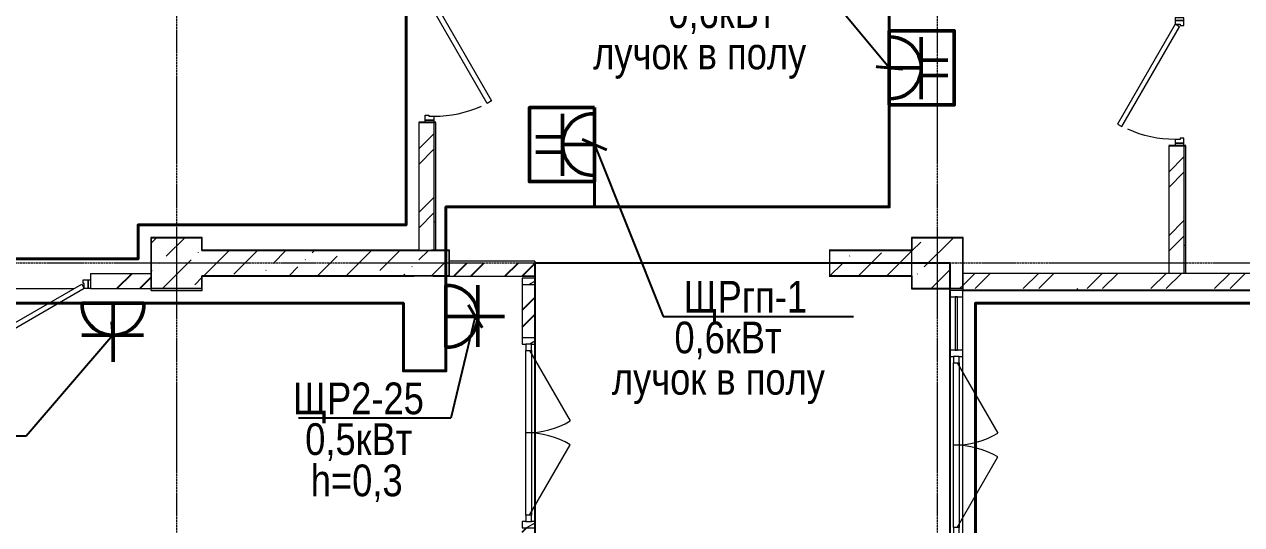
# Model space of a CAD drawing. Header units: metres. Extents: x -187 to 138813, y -64870 to 49448.
# Drawn here: x 70863 to 80463, y -49349 to -45400 of the extents above; entities that cross this region are included whole.
import ezdxf

# ---------------------------------------------------------------- set-up
doc = ezdxf.new("R2010")
doc.units = ezdxf.units.M
doc.linetypes.add('ADSK_Линия сетки', pattern=[21, 12, -3, 3, -3])
for name, color, linetype, lineweight in [('A-DETL-MBND', 7, 'Continuous', 5), ('A-DOOR', 7, 'Continuous', 5), ('A-DOOR-FRAM', 7, 'Continuous', 13), ('A-FLOR', 7, 'Continuous', 5), ('A-GLAZ-CURT', 7, 'Continuous', 5), ('A-GLAZ-CWMG', 7, 'Continuous', 5), ('A-WALL', 7, 'Continuous', 5), ('A-WALL-PATT', 7, 'Continuous', 18), ('I-WALL', 7, 'Continuous', 5), ('S-COLS', 7, 'Continuous', 5), ('S-GRID', 7, 'Continuous', 9), ('Освещение', 1, 'Continuous', 50), ('Эл-свет раб.', 5, 'Continuous', 50), ('ЭЛ.сети', 5, 'Continuous', 100), ('ЭОМ', 7, 'Continuous', 40)]:
    doc.layers.add(name, color=color, linetype=linetype, lineweight=lineweight)
doc.styles.add('STYLE1', font='ARIALN.TTF', dxfattribs={"height": 250})
doc.styles.add('ГОСТ 2.304', font='ARIALN.TTF', dxfattribs={"width": 0.85})
doc.dimstyles.new('СПДС', dxfattribs={"dimscale": 100, "dimtxt": 2.5, "dimasz": 2.5, "dimexe": 1.25, "dimexo": 0.625, "dimtad": 1, "dimdec": 0, "dimrnd": 0.001, "dimtxsty": 'ГОСТ 2.304', "dimblk": 'OBLIQUE', "dimcen": 2.5, "dimdle": 2, "dimadec": 0, "dimazin": 2, "dimtfac": 0.75, "dimtdec": 0, "dimtmove": 1, "dimatfit": 3, "dimfxl": 1, "dimtolj": 1, "dimarcsym": 1})
pattern_1 = [(45, (0, 0), (84.19025, 308.69666), [396.875, -79.375, 3.353, -76.022])]
pattern_2 = [(0, (0, 0), (812.8, 203.2), [33.528, -576.072, 33.528, -576.072, -3251.2]), (0, (0, 0), (812.8, 203.2), [-1219.2, 33.528, -1185.672, 33.528, -576.072, -1422.4]), (0, (0, 0), (812.8, 203.2), [-3048, 33.528, -372.872, 33.528, -982.472]), (120, (304.8, 101.6), (-582.37636, 602.30545), [33.528, -576.072, 33.528, -576.072, -3251.2]), (120, (304.8, 101.6), (-582.37636, 602.30545), [-1219.2, 33.528, -1185.672, 33.528, -576.072, -1422.4]), (120, (304.8, 101.6), (-582.37636, 602.30545), [-3048, 33.528, -372.872, 33.528, -982.472]), (240, (406.4, 508), (-230.42364, -805.50545), [33.528, -576.072, 33.528, -576.072, -3251.2]), (240, (406.4, 508), (-230.42364, -805.50545), [-1219.2, 33.528, -1185.672, 33.528, -576.072, -1422.4]), (240, (406.4, 508), (-230.42364, -805.50545), [-3048, 33.528, -372.872, 33.528, -982.472])]

# ---------------------------------------------------------------- blocks, each defined once
blk = doc.blocks.new('КДП АПК - КР_rvt-1-1 этаж')
at = {"layer": 'A-WALL-PATT', "lineweight": 15}
h = blk.add_hatch(dxfattribs=at)
h.set_pattern_fill('FP_125', color=256, style=0, pattern_type=2)
h.set_pattern_definition(pattern_1)
h.paths.add_polyline_path([(77862.7, -46745.6), (77862.7, -46545.6), (77212.7, -46545.6), (77212.7, -46745.6), (77304.9, -46745.6)], flags=0)
h.paths.add_polyline_path([(74212.7, -46745.6), (74212.7, -46545.6), (72262.7, -46545.6), (72262.7, -46745.6), (74131.7, -46745.6)], flags=0)
at = {"layer": 'S-COLS', "lineweight": 15}
h = blk.add_hatch(dxfattribs=at)
h.set_pattern_fill('FP_125', color=256, style=0, pattern_type=2)
h.set_pattern_definition(pattern_1)
h.paths.add_polyline_path([(72016.2, -46845.6), (72262.7, -46845.6), (72262.7, -46445.6), (71862.7, -46445.6), (71862.7, -46845.6)], flags=0)
h = blk.add_hatch(dxfattribs=at)
h.set_pattern_fill('FP_125', color=256, style=0, pattern_type=2)
h.set_pattern_definition(pattern_1)
h.paths.add_polyline_path([(78262.7, -46845.6), (78262.7, -46445.6), (77862.7, -46445.6), (77862.7, -46845.6)], flags=0)
at = {"layer": 'I-WALL', "lineweight": 15}
for p, q in [((74212.7, -46545.6), (72262.7, -46545.6)), ((74212.7, -46745.6), (74212.7, -46545.6)), ((77862.7, -46545.6), (77212.7, -46545.6)), ((77212.7, -46545.6), (77212.7, -46745.6)), ((72262.7, -46745.6), (74212.7, -46745.6)), ((77212.7, -46745.6), (77862.7, -46745.6))]:
    blk.add_line(p, q, dxfattribs=at)
at = {"layer": 'S-COLS', "lineweight": 15}
for p, q in [((72262.7, -46445.6), (71862.7, -46445.6)), ((71862.7, -46445.6), (71862.7, -46845.6)), ((72262.7, -46545.6), (72262.7, -46445.6)), ((78262.7, -46445.6), (77862.7, -46445.6)), ((77862.7, -46445.6), (77862.7, -46545.6)), ((78262.7, -46845.6), (78262.7, -46445.6)), ((72262.7, -46845.6), (72262.7, -46745.6)), ((77862.7, -46745.6), (77862.7, -46845.6)), ((71862.7, -46845.6), (72262.7, -46845.6)), ((77862.7, -46845.6), (78262.7, -46845.6))]:
    blk.add_line(p, q, dxfattribs=at)
blk = doc.blocks.new('Системная панель - С остеклением-2599078-1 этаж')
at = {"layer": 'A-GLAZ-CURT', "lineweight": 13}
for p, q in [((210, 10), (-210, 10)), ((-210, 10), (-210, -10)), ((210, -10), (210, 10)), ((-210, -10), (210, -10))]:
    blk.add_line(p, q, dxfattribs=at)
blk = doc.blocks.new('M_Дверь-Витраж-Двойная-Витрина - M_Дверь-Витраж-Двойная-Витрина-2723224-1 этаж')
at = {"layer": 'A-DOOR'}
for p, q in [((-650, 6.6), (-93.8, 327.8)), ((650, 6.6), (93.8, 327.8))]:
    blk.add_line(p, q, dxfattribs=at)
for centre, start, end in [((-700, -22.2), 0, 30), ((700, -22.2), 150, 180)]:
    blk.add_arc(centre, 700, start, end, dxfattribs=at)
at = {"layer": 'A-DOOR-FRAM'}
for p, q in [((-650, 22.2), (-700, 22.2)), ((-700, 22.2), (-700, -22.2)), ((-650, -22.2), (-650, 22.2)), ((700, 22.2), (650, 22.2)), ((650, 22.2), (650, -22.2)), ((700, -22.2), (700, 22.2)), ((-700, -22.2), (-650, -22.2)), ((650, -22.2), (700, -22.2))]:
    blk.add_line(p, q, dxfattribs=at)
at = {"layer": 'A-DOOR-FRAM', "lineweight": 5}
for p, q in [((-650, 22.2), (650, 22.2)), ((650, -22.2), (-650, -22.2))]:
    blk.add_line(p, q, dxfattribs=at)
blk = doc.blocks.new('Прямоугольный импост - 50 x 100мм-2282497-1 этаж')
at = {"layer": 'A-DETL-MBND'}
for p, q in [((78162.7, -47550.6), (78162.7, -47970.6)), ((78262.7, -47970.6), (78262.7, -47550.6))]:
    blk.add_line(p, q, dxfattribs=at)
blk = doc.blocks.new('Прямоугольный импост - 50 x 100мм-2599083-1 этаж')
at = {"layer": 'A-GLAZ-CWMG'}
h = blk.add_hatch(dxfattribs=at)
h.set_pattern_fill('FP_112', color=256, style=0, pattern_type=2)
h.set_pattern_definition([(300, (47500.64, 78212.65), (103.92305, 60), [])])
h.paths.add_polyline_path([(-50, 50), (-50, -50), (0, -50), (0, 50), (-41.2, 50)], flags=0)
at = {"layer": 'A-GLAZ-CWMG', "lineweight": 18}
for p, q in [((-50, 50), (-50, -50)), ((0, 50), (-50, 50)), ((0, -50), (0, 50)), ((-50, -50), (0, -50))]:
    blk.add_line(p, q, dxfattribs=at)
blk = doc.blocks.new('Прямоугольный импост - 50 x 100мм-2599076-1 этаж')
at = {"layer": 'A-GLAZ-CWMG'}
h = blk.add_hatch(dxfattribs=at)
h.set_pattern_fill('FP_113', color=256, style=0, pattern_type=2)
h.set_pattern_definition([(240, (-47995.64, 78212.65), (103.92305, -60), [])])
h.paths.add_polyline_path([(25, -50), (-25, -50), (-25, 50), (25, 50), (25, -22.2)], flags=0)
at = {"layer": 'A-GLAZ-CWMG', "lineweight": 18}
for p, q in [((-25, 50), (25, 50)), ((-25, -50), (-25, 50)), ((25, 50), (25, 22.2)), ((25, -50), (-25, -50)), ((25, -22.2), (25, -50))]:
    blk.add_line(p, q, dxfattribs=at)
blk = doc.blocks.new('AC_Дверь_Однопольная_ДеревяннаяВнутренняя_ГОСТ6629-88 - ДГ 21-10-1263266-1 этаж')
at = {"layer": 'A-DOOR', "lineweight": 13}
for p, q in [((-455, 60), (333.1, 515)), ((353.1, 480.4), (-435, 25.4)), ((333.1, 515), (353.1, 480.4)), ((-435, 25.4), (-455, 60))]:
    blk.add_line(p, q, dxfattribs=at)
at = {"layer": 'A-DOOR', "lineweight": 18}
for p, q in [((-505, 60), (-485, 60)), ((-505, -10), (-505, 60)), ((-485, 60), (-485, -10)), ((485, 60), (505, 60)), ((485, -10), (485, 60)), ((505, 60), (505, -10)), ((-485, -10), (-505, -10)), ((505, -10), (485, -10))]:
    blk.add_line(p, q, dxfattribs=at)
at = {"layer": 'A-DOOR'}
blk.add_arc((-455, 60), 910, 0, 24.26352, dxfattribs=at)
at = {"layer": 'A-DOOR-FRAM'}
for p, q in [((-485, 60), (-455, 60)), ((-485, -10), (-485, 60)), ((-455, 60), (-455, 20)), ((-455, 20), (-445, 20)), ((-445, 20), (-445, -10)), ((445, 20), (455, 20)), ((445, -10), (445, 20)), ((455, 60), (485, 60)), ((455, 20), (455, 60)), ((485, 60), (485, -10)), ((-445, -10), (-485, -10)), ((485, -10), (445, -10))]:
    blk.add_line(p, q, dxfattribs=at)
blk = doc.blocks.new('Прямоугольный импост - 50 x 100мм-2599082-1 этаж')
at = {"layer": 'A-GLAZ-CWMG'}
h = blk.add_hatch(dxfattribs=at)
h.set_pattern_fill('FP_111', color=256, style=0, pattern_type=2)
h.set_pattern_definition([(240, (-49470.64, 78212.65), (103.92305, -60), [])])
h.paths.add_polyline_path([(0, -50), (-50, -50), (-50, 50), (0, 50), (0, -22.2)], flags=0)
at = {"layer": 'A-GLAZ-CWMG', "lineweight": 18}
for p, q in [((-50, 50), (0, 50)), ((-50, 22.2), (-50, 50)), ((0, 50), (0, -50)), ((-50, -50), (-50, -22.2)), ((0, -50), (-50, -50))]:
    blk.add_line(p, q, dxfattribs=at)
blk = doc.blocks.new('Розетка штепсельная с заземляющим контактом скрытой установки IP20')
at = {"layer": 'Эл-свет раб.', "ltscale": 0.3}
for p, q in [((191574.8, -246568.3), (191574.8, -246105.7)), ((191816.2, -246316.2), (191328.6, -246316.2)), ((191818.7, -246568.3), (191331, -246568.3))]:
    blk.add_line(p, q, dxfattribs=at)
at = {"layer": 'Эл-свет раб.', "ltscale": 0.3, "extrusion": (0, 0, -1)}
blk.add_ellipse((191574.8, -246560.1), major_axis=(-172.5, 172.5), ratio=1, start_param=5.464002, end_param=8.673165, dxfattribs=at)
blk = doc.blocks.new('_Oblique')
at = {"color": 0, "linetype": 'ByBlock', "lineweight": -2}
blk.add_line((-0.5, -0.5), (0.5, 0.5), dxfattribs=at)
blk = doc.blocks.new('Розетка штепсельная 1-ой категории с заземляющим контактом скрытой установки IP20')
at = {"layer": 'Освещение', "color": 1}
for p, q in [((74746.3, -47813.1), (74746.3, -48300.7)), ((74998.4, -47810.6), (74998.4, -48298.3)), ((74535.8, -47994.1), (74746.3, -47994.1)), ((74998.4, -48054.4), (74746.2, -48054.4)), ((74535.8, -48114.8), (74746.3, -48114.8))]:
    blk.add_line(p, q, dxfattribs=at)
blk.add_lwpolyline([(74998.4, -47761.9), (74485.8, -47761.9), (74485.8, -48347), (74998.4, -48347)], close=True, dxfattribs=at)
at = {"layer": 'Освещение', "color": 1, "extrusion": (0, 0, -1)}
blk.add_ellipse((74990.2, -48054.4), major_axis=(-172.5, -172.5), ratio=1, start_param=5.464002, end_param=8.673165, dxfattribs=at)

msp = doc.modelspace()

# ---------------------------------------------------------------- hatches: boundary and pattern name
h = msp.add_hatch()
h.set_pattern_fill('ANSI32', scale=30)
h.paths.add_polyline_path([(74889.6532, -47285.6443), (74215.6532, -47285.6443), (74215.6532, -47388.6443), (74889.6532, -47388.6443)])
h.paths.add_polyline_path([(77209.6532, -47285.6443), (77212.6532, -47285.6443), (77212.6532, -47388.6443), (77212.6532, -47385.6443), (77209.6532, -47388.6443)])
h = msp.add_hatch()
h.set_pattern_fill('ANSI32', scale=40)
h.paths.add_polyline_path([(71862.6532, -47365.6443), (71859.6532, -47365.6443), (71385.2457, -47365.6443), (71385.2457, -47485.6443), (71862.6532, -47485.6443)])
h = msp.add_hatch()
h.set_pattern_fill('ANSI32', scale=30)
h.paths.add_polyline_path([(74889.6532, -47453.6443), (74789.6532, -47453.6443), (74789.6532, -47873.6443), (74889.6532, -47873.6443)])
h.paths.add_polyline_path([(74889.6532, -49388.6443), (74889.6532, -49373.6443), (74789.6532, -49373.6443), (74789.6532, -50081.9934), (74889.6532, -50082.0127)])
at = {"layer": 'A-WALL-PATT', "lineweight": 5}
h = msp.add_hatch(dxfattribs=at)
h.set_pattern_fill('FP_1', color=256, style=0, pattern_type=2)
h.set_pattern_definition([(45, (4370, 183), (-251.4472, 251.4472), []), (45, (4370, 564), (-251.4472, 251.4472), [])])
h.paths.add_polyline_path([(74042.6532, -44742.6443), (74092.6532, -44742.6443), (74092.6532, -38802.6443), (73972.6532, -38802.6443), (73972.6532, -44742.6443)])
h.paths.add_polyline_path([(73972.6532, -45165.6443), (74092.6532, -45165.6443), (74092.6532, -44743.5899), (73972.6532, -44743.5899)])
h.paths.add_polyline_path([(74092.6532, -46175.6443), (73972.6532, -46175.6443), (73972.6532, -47182.6443), (74092.6532, -47182.6443)])
h = msp.add_hatch(dxfattribs=at)
h.set_pattern_fill('FP_81', color=256, style=0, pattern_type=2)
h.set_pattern_definition([(0, (4370, 183), (812.8, 203.2), [33.528, -576.072, 33.528, -576.072, -3251.2]), (0, (4370, 183), (812.8, 203.2), [-1219.2, 33.528, -1185.672, 33.528, -576.072, -1422.4]), (0, (4370, 183), (812.8, 203.2), [-3048, 33.528, -372.872, 33.528, -982.472]), (120, (4674.8, 284.6), (-582.37636, 602.30545), [33.528, -576.072, 33.528, -576.072, -3251.2]), (120, (4674.8, 284.6), (-582.37636, 602.30545), [-1219.2, 33.528, -1185.672, 33.528, -576.072, -1422.4]), (120, (4674.8, 284.6), (-582.37636, 602.30545), [-3048, 33.528, -372.872, 33.528, -982.472]), (240, (4776.4, 691), (-230.42364, -805.50545), [33.528, -576.072, 33.528, -576.072, -3251.2]), (240, (4776.4, 691), (-230.42364, -805.50545), [-1219.2, 33.528, -1185.672, 33.528, -576.072, -1422.4]), (240, (4776.4, 691), (-230.42364, -805.50545), [-3048, 33.528, -372.872, 33.528, -982.472])])
h.paths.add_polyline_path([(74104.6532, -47182.6443), (74104.6532, -45752.6443), (74092.6532, -45752.6443), (74092.6532, -47182.6443)], flags=0)
h.paths.add_polyline_path([(74104.6532, -44742.6443), (74104.6532, -38802.6677), (74092.6532, -38802.6677), (74092.6532, -44742.6443)], flags=0)
h = msp.add_hatch(dxfattribs=at)
h.set_pattern_fill('FP_1', color=256, style=0, pattern_type=2)
h.set_pattern_definition([(45, (10285.2, -9e-11), (-251.4472, 251.4472), []), (45, (10285.2, 381), (-251.4472, 251.4472), [])])
h.paths.add_polyline_path([(79957.8418, -44925.6443), (80007.8418, -44925.6443), (80007.8418, -38985.6443), (79887.8418, -38985.6443), (79887.8418, -44925.6443)])
h.paths.add_polyline_path([(79887.8418, -45348.6443), (80007.8418, -45348.6443), (80007.8418, -44926.5899), (79887.8418, -44926.5899)])
h.paths.add_polyline_path([(80007.8418, -46358.6443), (79887.8418, -46358.6443), (79887.8418, -47365.6443), (80007.8418, -47365.6443)])
h = msp.add_hatch(dxfattribs=at)
h.set_pattern_fill('FP_81', color=256, style=0, pattern_type=2)
h.set_pattern_definition([(0, (10285.19, -9e-11), (812.8, 203.2), [33.528, -576.072, 33.528, -576.072, -3251.2]), (0, (10285.19, -9e-11), (812.8, 203.2), [-1219.2, 33.528, -1185.672, 33.528, -576.072, -1422.4]), (0, (10285.19, -9e-11), (812.8, 203.2), [-3048, 33.528, -372.872, 33.528, -982.472]), (120, (10589.99, 101.6), (-582.37636, 602.30545), [33.528, -576.072, 33.528, -576.072, -3251.2]), (120, (10589.99, 101.6), (-582.37636, 602.30545), [-1219.2, 33.528, -1185.672, 33.528, -576.072, -1422.4]), (120, (10589.99, 101.6), (-582.37636, 602.30545), [-3048, 33.528, -372.872, 33.528, -982.472]), (240, (10691.59, 508), (-230.42364, -805.50545), [33.528, -576.072, 33.528, -576.072, -3251.2]), (240, (10691.59, 508), (-230.42364, -805.50545), [-1219.2, 33.528, -1185.672, 33.528, -576.072, -1422.4]), (240, (10691.59, 508), (-230.42364, -805.50545), [-3048, 33.528, -372.872, 33.528, -982.472])])
h.paths.add_polyline_path([(80019.8418, -47365.6443), (80019.8418, -45935.6443), (80007.8418, -45935.6443), (80007.8418, -47365.6443)], flags=0)
h.paths.add_polyline_path([(80019.8418, -44925.6443), (80019.8418, -38985.6677), (80007.8418, -38985.6677), (80007.8418, -44925.6443)], flags=0)
h = msp.add_hatch(dxfattribs=at)
h.set_pattern_fill('FP_81', color=256, style=0, pattern_type=2)
h.set_pattern_definition(pattern_2)
h.paths.add_polyline_path([(78262.6532, -47353.6443), (78265.6532, -47353.6443), (78265.6532, -47082.6443), (78262.6532, -47082.6443), (78262.6532, -47186.7648)], flags=0)
h = msp.add_hatch(dxfattribs=at)
h.set_pattern_fill('FP_81', color=256, style=0, pattern_type=2)
h.set_pattern_definition(pattern_2)
h.paths.add_polyline_path([(72265.6532, -47185.6443), (73972.6532, -47185.6443), (73972.6532, -47182.6443), (72265.6532, -47182.6443)], flags=0)
h = msp.add_hatch(dxfattribs=at)
h.set_pattern_fill('FP_1', color=256, style=0, pattern_type=2)
h.set_pattern_definition([(45, (0, 0), (-251.4472, 251.4472), []), (45, (0, 381), (-251.4472, 251.4472), [])])
h.paths.add_polyline_path([(78262.6532, -47485.6443), (81486.6701, -47485.6443), (81486.6701, -47365.6443), (78262.6532, -47365.6443)])
h = msp.add_hatch(dxfattribs=at)
h.set_pattern_fill('FP_81', color=256, style=0, pattern_type=2)
h.set_pattern_definition(pattern_2)
h.paths.add_polyline_path([(77862.6532, -47488.6443), (78162.6532, -47488.6443), (78162.6532, -47485.6443), (77862.6532, -47485.6443)], flags=0)
h = msp.add_hatch(dxfattribs=at)
h.set_pattern_fill('FP_81', color=256, style=0, pattern_type=2)
h.set_pattern_definition(pattern_2)
h.paths.add_polyline_path([(83651.4765, -47497.6443), (83862.6532, -47497.6443), (83862.6532, -47485.6443), (78262.6532, -47485.6443), (78262.6532, -47497.6443), (82593.7199, -47497.6443)], flags=0)
h = msp.add_hatch(dxfattribs=at)
h.set_pattern_fill('FP_81', color=256, style=0, pattern_type=2)
h.set_pattern_definition(pattern_2)
h.paths.add_polyline_path([(83862.6532, -47500.6443), (83862.6532, -47497.6443), (78262.6532, -47497.6443), (78262.6532, -47500.6443), (83651.4765, -47500.6443)], flags=0)

# ---------------------------------------------------------------- linework, layer by layer
for p, q in [((74107.6532, -46175.6443), (73972.6532, -46175.6443)), ((80022.8418, -46358.6443), (79887.8418, -46358.6443))]:
    msp.add_line(p, q)
msp.add_lwpolyline([(78162.6532, -47285.6443), (74889.6532, -47285.6443), (74889.6532, -50082.0127), (78162.6532, -50082.0127)], close=True)
at = {"layer": 'A-FLOR', "lineweight": 18}
for p, q in [((77862.6532, -47385.6443), (77862.6532, -47186.7648)), ((74889.6532, -47388.6443), (74789.6532, -47388.6443)), ((78262.6532, -47353.6443), (78262.6532, -47365.6443)), ((70425.2457, -47485.6443), (71255.2457, -47485.6443)), ((70425.2457, -47485.6443), (71255.2457, -47485.6443)), ((78262.6532, -47485.6443), (78162.6532, -47485.6443)), ((74889.6532, -49323.6443), (74889.6532, -47923.6443)), ((78262.6532, -49420.6443), (78262.6532, -48020.6443))]:
    msp.add_line(p, q, dxfattribs=at)
at = {"layer": 'A-WALL'}
for p, q in [((73972.6532, -46175.6443), (73972.6532, -47182.6443)), ((74092.6532, -46175.6443), (74092.6532, -47185.6443)), ((79887.8418, -46358.6443), (79887.8418, -47365.6443)), ((80007.8418, -46358.6443), (80007.8418, -47368.6443)), ((74889.6532, -47268.6443), (74215.6532, -47268.6443)), ((74889.6532, -47268.6443), (74889.6532, -47400.6443)), ((71385.2457, -47365.6443), (71859.6532, -47365.6443)), ((74215.6532, -47388.6443), (74889.6532, -47388.6443)), ((74889.6532, -47388.6443), (74889.6532, -47388.6443)), ((81486.6701, -47365.6443), (78265.6532, -47365.6443)), ((71385.2457, -47485.6443), (71862.6532, -47485.6443)), ((72265.6532, -47485.6443), (72262.6532, -47485.6443)), ((78262.6532, -47485.6443), (78262.6532, -47485.6443)), ((78262.6532, -47485.6443), (78262.6532, -47497.6443)), ((81557.4547, -47497.6443), (78262.6532, -47497.6443))]:
    msp.add_line(p, q, dxfattribs=at)
at = {"layer": 'A-WALL', "lineweight": 18}
for p, q in [((74107.6532, -47184.9002), (74107.6532, -46175.6443)), ((80022.8418, -47367.9002), (80022.8418, -46358.6443)), ((71859.6532, -47082.6443), (71859.6532, -47350.6443)), ((72265.6532, -47082.6443), (71859.6532, -47082.6443)), ((71862.6532, -47500.6443), (71862.6532, -47085.6443)), ((71862.6532, -47085.6443), (72262.6532, -47085.6443)), ((72262.6532, -47085.6443), (72262.6532, -47185.6443)), ((72265.6532, -47182.6443), (72265.6532, -47082.6443)), ((78265.6532, -47082.6443), (77859.6532, -47082.6443)), ((77859.6532, -47082.6443), (77859.6532, -47182.6443)), ((77862.6532, -47085.6443), (78262.6532, -47085.6443)), ((77862.6532, -47185.6443), (77862.6532, -47085.6443)), ((78262.6532, -47085.6443), (78262.6532, -47365.6443)), ((78265.6532, -47350.6443), (78265.6532, -47082.6443)), ((72262.6532, -47185.6443), (74212.6532, -47185.6443)), ((73972.6532, -47182.6443), (72265.6532, -47182.6443)), ((74215.6532, -47182.6443), (74072.6532, -47182.6443)), ((74212.6532, -47185.6443), (74212.6532, -47385.6443)), ((74215.6532, -47388.6443), (74215.6532, -47182.6443)), ((77859.6532, -47182.6443), (77209.6532, -47182.6443)), ((77212.6532, -47185.6443), (77862.6532, -47185.6443)), ((71385.2457, -47365.6443), (71385.2457, -47485.6443)), ((71862.6532, -47365.6443), (71859.6532, -47365.6443)), ((72262.6532, -47385.6443), (72262.6532, -47485.6443)), ((74212.6532, -47385.6443), (72262.6532, -47385.6443)), ((72265.6532, -47500.6443), (72265.6532, -47388.6443)), ((72265.6532, -47388.6443), (73937.6532, -47388.6443)), ((74087.6532, -47388.6443), (74215.6532, -47388.6443)), ((74789.6532, -47391.6443), (74789.6532, -47388.6443)), ((77209.6532, -47388.6443), (77859.6532, -47388.6443)), ((77862.6532, -47385.6443), (77212.6532, -47385.6443)), ((77859.6532, -47388.6443), (77859.6532, -47488.6443)), ((77862.6532, -47485.6443), (77862.6532, -47385.6443)), ((78265.6532, -47365.6443), (78262.6532, -47365.6443)), ((78262.6532, -47365.6443), (78262.6532, -47485.6443)), ((72262.6532, -47485.6443), (71862.6532, -47485.6443)), ((71862.6532, -47500.6443), (72265.6532, -47500.6443)), ((77859.6532, -47488.6443), (78162.6532, -47488.6443)), ((78162.6532, -47485.6443), (77862.6532, -47485.6443)), ((78162.6532, -47488.6443), (78162.6532, -47485.6443)), ((78262.6532, -47500.6443), (81562.6508, -47500.6443))]:
    msp.add_line(p, q, dxfattribs=at)
at = {"layer": 'S-GRID', "linetype": 'ADSK_Линия сетки'}
for p, q in [((72062.6532, -38095.4453), (72062.6532, -64052.4737)), ((78062.6532, -38095.4453), (78062.6532, -64052.4737)), ((95458.7083, -47285.6443), (45468.1606, -47285.6443))]:
    msp.add_line(p, q, dxfattribs=at)
at = {"layer": 'ЭЛ.сети', "color": 0, "lineweight": 40}
for points in [[(75358.7232, -46841.4827), (77683.9206, -46841.4827), (77683.9206, -46841.4827), (77683.9206, -45743.7706), (77683.9206, -44036.8426), (77683.9206, -44036.8426), (77683.9206, -42165.8036), (77683.9206, -42165.8036), (77683.9206, -40674.6437), (76430.5218, -40674.6437), (76430.5218, -40674.6437)], [(69512.5027, -45835.6443), (69837.6532, -45835.6443), (69837.6532, -47250.6443), (71759.6532, -47250.6443), (71759.6532, -47250.6443), (71759.6532, -47250.6443), (71759.6532, -46982.6443), (71759.6532, -46982.6443), (71759.6532, -46982.6443), (71759.6532, -46982.6443), (73872.6532, -46982.6443), (73872.6532, -44406.3307), (73872.6532, -43821.1417), (73872.6532, -43528.5472)], [(68182.6532, -47600.6443), (71562.2104, -47600.6443), (73852.6532, -47600.6443), (73852.6532, -47600.6443), (73852.6532, -48135.6443), (74187.6532, -48135.6443), (74187.6532, -46841.4827), (74187.6532, -46841.4827), (75358.7232, -46841.4827), (75358.7232, -46348.8882)], [(78362.6532, -49970.6443), (78362.6532, -47600.6443), (80309.6532, -47600.6443), (84622.6532, -47600.6443), (84622.6532, -47250.6443), (86639.973, -47250.6443), (86639.973, -47250.6443), (86639.973, -47250.6443)]]:
    msp.add_lwpolyline(points, dxfattribs=at)

# ---------------------------------------------------------------- block references
at = {"lineweight": 5}
msp.add_blockref('КДП АПК - КР_rvt-1-1 этаж', (0, -639.2559), dxfattribs=at)
at = {"layer": 'A-DOOR', "color": 8, "true_color": 0x7f7f7f}
for p, rotation in [((74032.6532, -45670.6443), 269.9999999999999), ((70880.2457, -47425.6443), 180)]:
    msp.add_blockref('AC_Дверь_Однопольная_ДеревяннаяВнутренняя_ГОСТ6629-88 - ДГ 21-10-1263266-1 этаж', p, dxfattribs=dict(at, rotation=rotation))
at = {"layer": 'A-DOOR', "color": 8, "true_color": 0x7f7f7f, "xscale": -1, "rotation": 90.00000000000007}
msp.add_blockref('AC_Дверь_Однопольная_ДеревяннаяВнутренняя_ГОСТ6629-88 - ДГ 21-10-1263266-1 этаж', (79997.8418, -45853.6443), dxfattribs=at)
at = {"layer": 'A-DOOR', "rotation": 270}
for p in [(74839.6532, -48623.6443), (78212.6532, -48720.6443)]:
    msp.add_blockref('M_Дверь-Витраж-Двойная-Витрина - M_Дверь-Витраж-Двойная-Витрина-2723224-1 этаж', p, dxfattribs=at)
at = {"layer": 'A-GLAZ-CURT', "rotation": 270}
msp.add_blockref('Системная панель - С остеклением-2599078-1 этаж', (78212.6532, -47760.6443), dxfattribs=at)
at = {"layer": 'A-GLAZ-CWMG', "rotation": 90}
for p in [(74839.6532, -47403.6443), (78212.6532, -47500.6443)]:
    msp.add_blockref('Прямоугольный импост - 50 x 100мм-2599083-1 этаж', p, dxfattribs=at)
at = {"layer": 'A-GLAZ-CWMG'}
for p in [(-3373, 97), (0, 0)]:
    msp.add_blockref('Прямоугольный импост - 50 x 100мм-2282497-1 этаж', p, dxfattribs=at)
at = {"layer": 'A-GLAZ-CWMG', "extrusion": (0, 0, -1), "rotation": 270}
for name, p in [('Прямоугольный импост - 50 x 100мм-2599076-1 этаж', (-74839.6532, -47898.6443)), ('Прямоугольный импост - 50 x 100мм-2599076-1 этаж', (-78212.6532, -47995.6443)), ('Прямоугольный импост - 50 x 100мм-2599082-1 этаж', (-74839.6532, -49373.6443))]:
    msp.add_blockref(name, p, dxfattribs=at)
at = {"layer": 'Освещение', "rotation": 270}
msp.add_blockref('Розетка штепсельная с заземляющим контактом скрытой установки IP20', (320755.9963, 143870.3178), dxfattribs=at)
at = {"layer": 'Освещение', "xscale": -1, "rotation": 180}
msp.add_blockref('Розетка штепсельная с заземляющим контактом скрытой установки IP20', (-120012.6203, -294168.9874), dxfattribs=at)
at = {"layer": 'ЭЛ.сети', "color": 6, "lineweight": 40, "xscale": -1}
msp.add_blockref('Розетка штепсельная 1-ой категории с заземляющим контактом скрытой установки IP20', (152682.3231, 2310.6774), dxfattribs=at)
at = {"layer": 'ЭЛ.сети', "color": 6, "lineweight": 40}
msp.add_blockref('Розетка штепсельная 1-ой категории с заземляющим контактом скрытой установки IP20', (360.3207, 1705.5598), dxfattribs=at)

# ---------------------------------------------------------------- texts
at = {"layer": 'Эл-свет раб.', "color": 7, "style": 'STYLE1'}
for s, p in [('0,6кВт', (75940.9321, -45429.0386)), ('лучок в полу', (75348.9312, -45754.8131, -386.7801)), ('ЩРгп-1', (76061.1989, -47674.7415)), ('0,6кВт', (75989.4047, -47996.3815)), ('лучок в полу', (75496.2465, -48322.156, -386.7801)), ('ЩР2-25', (72980.8024, -48476.8513)), ('0,5кВт', (73077.3888, -48798.4913)), ('h=0,3', (73121.2022, -49124.2658, -386.7801))]:
    msp.add_text(s, height=250, dxfattribs=at).set_placement(p)

# ---------------------------------------------------------------- leaders
at = {"layer": 'ЭОМ', "lineweight": 25, "ltscale": 100}
for points in [[(77683.9206, -45743.7706), (77181.2961, -45139.1318), (75681.2961, -45139.1318)], [(75358.7232, -46348.8882), (75900.6858, -47706.4747), (77400.6858, -47706.4747)], [(74418.9759, -47704.5129), (74225.3454, -48508.5845), (73025.3454, -48508.5845)], [(71559.7598, -47852.7737), (70876.5452, -48650.9915), (69676.5452, -48650.9915)]]:
    msp.add_leader(points, dimstyle='СПДС', override={"dimasz": 1.5, "dimtad": 0, "dimldrblk": 'ArchTick', "dimfxl": 1.25, "dimtfill": 1, "dimlwd": 25}, dxfattribs=at)

doc.saveas('drawing.dxf')
